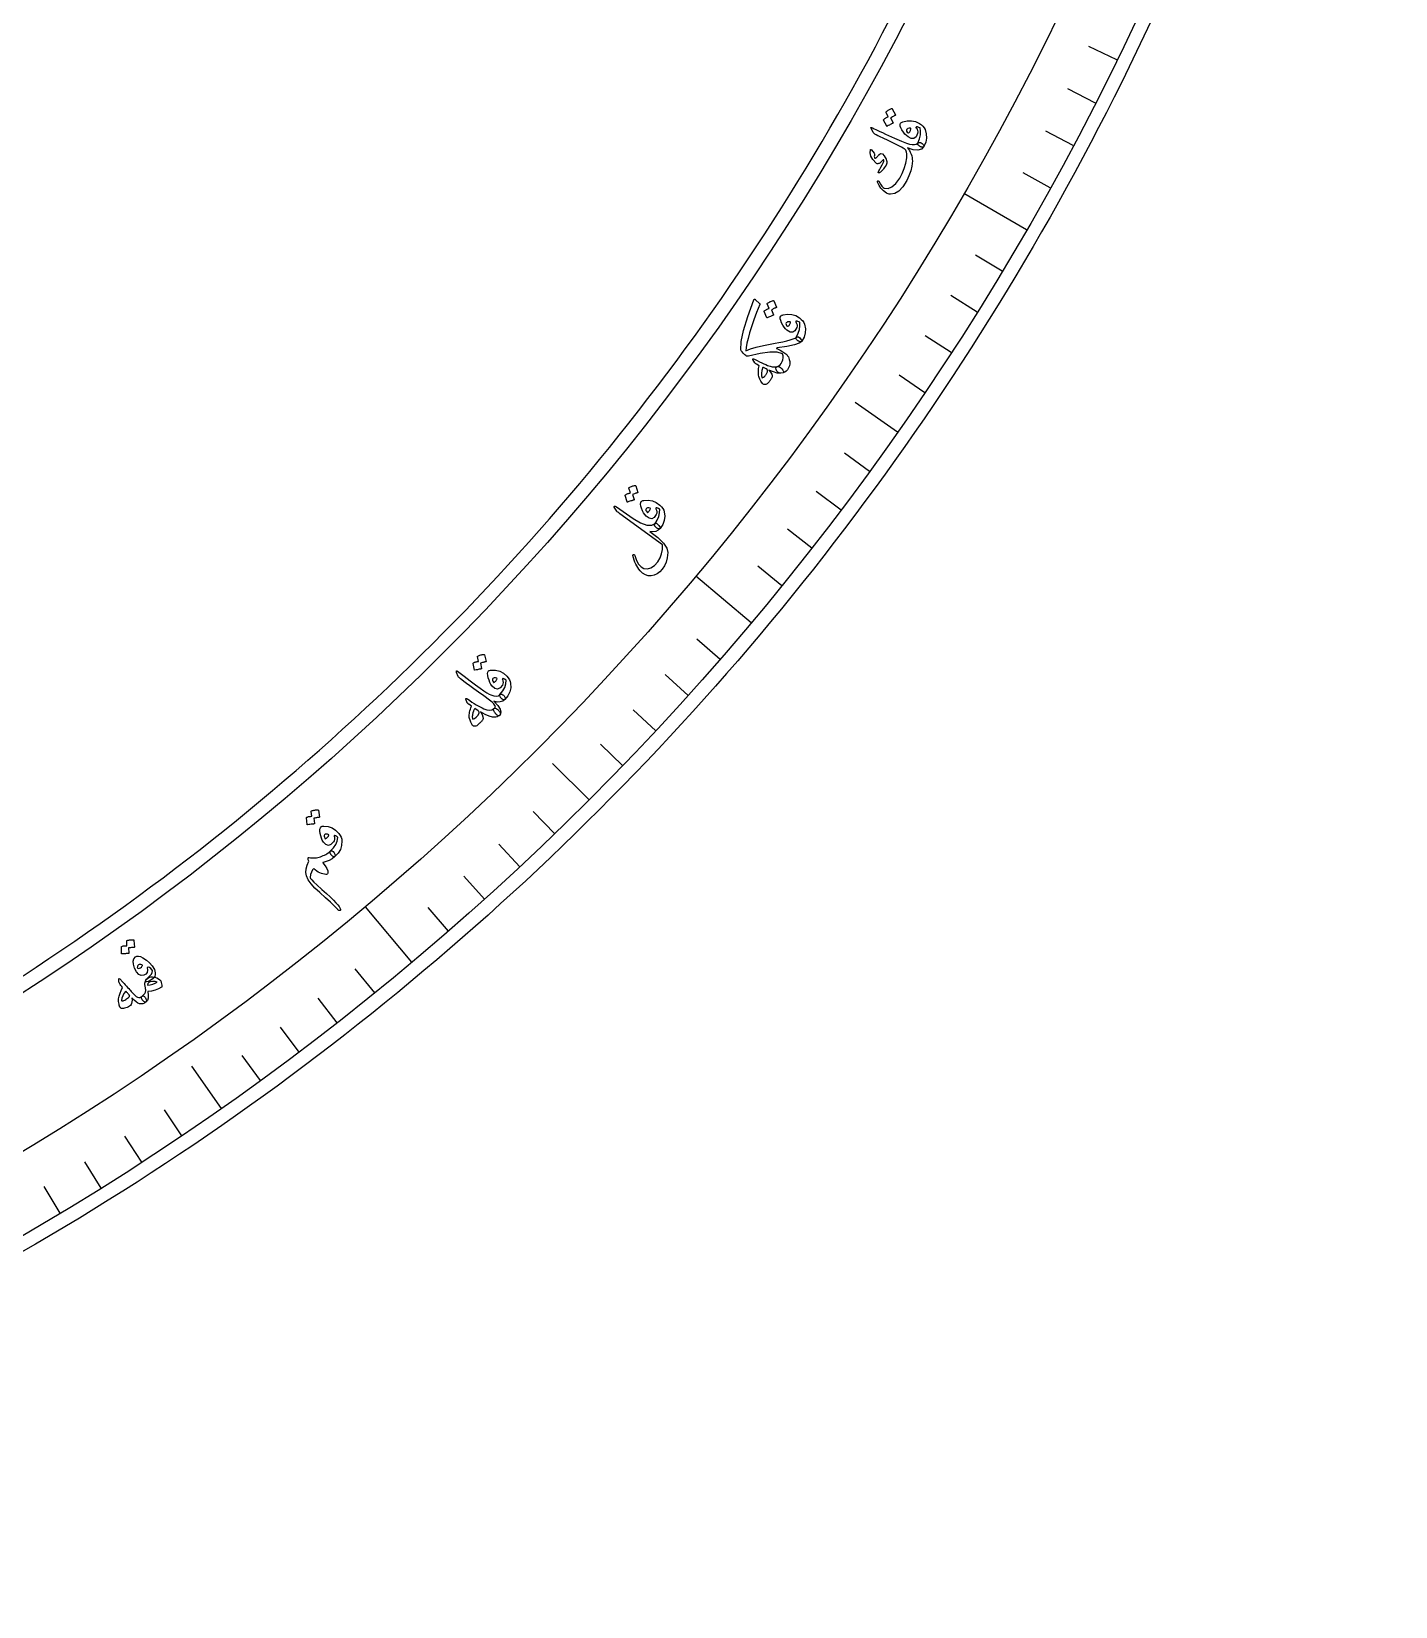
# Model space of a CAD drawing. Header units: millimetres. Extents: x -88 to 88, y -88 to 114.
# Drawn here: x 44.2 to 87.6, y -87.6 to -37.5 of the extents above; entities that cross this region are included whole.
import ezdxf

# ---------------------------------------------------------------- set-up
doc = ezdxf.new("R2010")
doc.units = ezdxf.units.MM
for name, color, linetype in [('CUT_INNER', 6, 'Continuous'), ('CUT_OUTER', 1, 'Continuous'), ('ENGRAVE', 7, 'Continuous'), ('ENGRAVE_FINE', 8, 'Continuous'), ('TEXT', 5, 'Continuous')]:
    doc.layers.add(name, color=color, linetype=linetype)

msp = doc.modelspace()

# ---------------------------------------------------------------- linework, layer by layer
at = {"layer": 'CUT_INNER'}
msp.add_lwpolyline([(43.9096, -67.4939), (44.3229, -67.2232), (44.7345, -66.9499), (45.1445, -66.6742), (45.5527, -66.3959), (45.9593, -66.1152), (46.3641, -65.8319), (46.7671, -65.5462), (47.1684, -65.258), (47.568, -64.9674), (47.9657, -64.6743), (48.3616, -64.3787), (48.7557, -64.0808), (49.148, -63.7804), (49.5384, -63.4777), (49.927, -63.1725), (50.3137, -62.865), (50.6985, -62.5551), (51.0813, -62.2428), (51.4623, -61.9282), (51.8413, -61.6113), (52.2184, -61.292), (52.5935, -60.9705), (52.9666, -60.6466), (53.3377, -60.3205), (53.7068, -59.9921), (54.0739, -59.6614), (54.439, -59.3285), (54.802, -58.9933), (55.1629, -58.656), (55.5218, -58.3164), (55.8786, -57.9746), (56.2333, -57.6306), (56.5858, -57.2845), (56.9362, -56.9362), (57.2845, -56.5858), (57.6306, -56.2333), (57.9746, -55.8786), (58.3164, -55.5218), (58.656, -55.1629), (58.9933, -54.802), (59.3285, -54.439), (59.6614, -54.0739), (59.9921, -53.7068), (60.3205, -53.3377), (60.6466, -52.9666), (60.9705, -52.5935), (61.292, -52.2184), (61.6113, -51.8413), (61.9282, -51.4623), (62.2428, -51.0813), (62.5551, -50.6985), (62.865, -50.3137), (63.1725, -49.927), (63.4777, -49.5384), (63.7804, -49.148), (64.0808, -48.7557), (64.3787, -48.3616), (64.6743, -47.9657), (64.9674, -47.568), (65.258, -47.1684), (65.5462, -46.7671), (65.8319, -46.3641), (66.1152, -45.9593), (66.3959, -45.5527), (66.6742, -45.1445), (66.9499, -44.7345), (67.2232, -44.3229), (67.4939, -43.9096), (67.762, -43.4946), (68.0276, -43.078), (68.2907, -42.6598), (68.5511, -42.24), (68.809, -41.8185), (69.0643, -41.3956), (69.317, -40.971), (69.5671, -40.5449), (69.8146, -40.1173), (70.0594, -39.6882), (70.3016, -39.2575), (70.5412, -38.8254), (70.7781, -38.3919), (71.0123, -37.9569), (71.2439, -37.5204), (71.4727, -37.0826)], dxfattribs=at)
at = {"layer": 'CUT_OUTER'}
msp.add_lwpolyline([(79.7804, -37.136), (79.5511, -37.6248), (79.3187, -38.1123), (79.0834, -38.5982), (78.845, -39.0827), (78.6037, -39.5658), (78.3595, -40.0474), (78.1123, -40.5274), (77.8621, -41.0059), (77.6091, -41.4829), (77.3531, -41.9583), (77.0942, -42.4322), (76.8324, -42.9044), (76.5677, -43.375), (76.3001, -43.844), (76.0296, -44.3114), (75.7563, -44.7771), (75.4801, -45.241), (75.2011, -45.7033), (74.9193, -46.1639), (74.6346, -46.6227), (74.3471, -47.0798), (74.0568, -47.5351), (73.7638, -47.9886), (73.4679, -48.4403), (73.1693, -48.8902), (72.868, -49.3382), (72.5639, -49.7844), (72.257, -50.2287), (71.9475, -50.6711), (71.6352, -51.1116), (71.3202, -51.5502), (71.0026, -51.9869), (70.6823, -52.4215), (70.3593, -52.8543), (70.0336, -53.285), (69.7054, -53.7137), (69.3745, -54.1404), (69.041, -54.565), (68.7049, -54.9876), (68.3662, -55.4082), (68.0249, -55.8266), (67.6811, -56.243), (67.3347, -56.6572), (66.9858, -57.0693), (66.6344, -57.4792), (66.2804, -57.887), (65.924, -58.2926), (65.5651, -58.696), (65.2037, -59.0972), (64.8399, -59.4962), (64.4736, -59.8929), (64.1049, -60.2874), (63.7337, -60.6796), (63.3602, -61.0695), (62.9843, -61.4571), (62.606, -61.8424), (62.2254, -62.2254), (61.8424, -62.606), (61.4571, -62.9843), (61.0695, -63.3602), (60.6796, -63.7337), (60.2874, -64.1049), (59.8929, -64.4736), (59.4962, -64.8399), (59.0972, -65.2037), (58.696, -65.5651), (58.2926, -65.924), (57.887, -66.2804), (57.4792, -66.6344), (57.0693, -66.9858), (56.6572, -67.3347), (56.243, -67.6811), (55.8266, -68.0249), (55.4082, -68.3662), (54.9876, -68.7049), (54.565, -69.041), (54.1404, -69.3745), (53.7137, -69.7054), (53.285, -70.0336), (52.8543, -70.3593), (52.4215, -70.6823), (51.9869, -71.0026), (51.5502, -71.3202), (51.1116, -71.6352), (50.6711, -71.9475), (50.2287, -72.257), (49.7844, -72.5639), (49.3382, -72.868), (48.8902, -73.1693), (48.4403, -73.4679), (47.9886, -73.7638), (47.5351, -74.0568), (47.0798, -74.3471), (46.6227, -74.6346), (46.1639, -74.9193), (45.7033, -75.2011), (45.241, -75.4801), (44.7771, -75.7563), (44.3114, -76.0296), (43.844, -76.3001)], dxfattribs=at)
at = {"layer": 'ENGRAVE'}
for points in [[(75.8216, -43.7756), (73.8264, -42.6237)], [(71.7177, -50.2173), (70.3697, -49.2734)], [(67.0681, -56.2768), (65.3033, -54.7959)], [(61.908, -61.908), (60.7444, -60.7444)], [(56.2768, -67.0681), (54.7959, -65.3033)], [(50.2173, -71.7177), (49.2734, -70.3697)]]:
    msp.add_lwpolyline(points, dxfattribs=at)
for radius in [87.5512, 85.2474, 80.9688]:
    msp.add_circle((0, 0), radius, dxfattribs=at)
at = {"layer": 'ENGRAVE_FINE'}
for points in [[(78.6905, -38.3799), (77.8031, -37.9471)], [(78.0087, -39.7474), (77.1289, -39.2992)], [(77.3031, -41.1028), (76.4313, -40.6393)], [(76.574, -42.4457), (75.7104, -41.967)], [(75.046, -45.0922), (74.1997, -44.5837)], [(74.2476, -46.3951), (73.4103, -45.8718)], [(73.4266, -47.6838), (72.5985, -47.146)], [(72.5832, -48.958), (71.7647, -48.4059)], [(70.8304, -51.4613), (70.0316, -50.8809)], [(69.9215, -52.6896), (69.133, -52.0954)], [(68.9913, -53.9019), (68.2132, -53.294)], [(68.0401, -55.0978), (67.2727, -54.4764)], [(66.0757, -57.4388), (65.3306, -56.791)], [(65.0632, -58.5832), (64.3295, -57.9225)], [(64.0309, -59.7098), (63.3088, -59.0364)], [(62.9791, -60.8182), (62.2688, -60.1323)], [(60.8182, -62.9791), (60.1323, -62.2688)], [(59.7098, -64.0309), (59.0364, -63.3088)], [(58.5832, -65.0632), (57.9225, -64.3295)], [(57.4388, -66.0757), (56.791, -65.3306)], [(55.0978, -68.0401), (54.4764, -67.2727)], [(53.9019, -68.9913), (53.294, -68.2132)], [(52.6896, -69.9215), (52.0954, -69.133)], [(51.4613, -70.8304), (50.8809, -70.0316)], [(48.958, -72.5832), (48.4059, -71.7647)], [(47.6838, -73.4266), (47.146, -72.5985)], [(46.3951, -74.2476), (45.8718, -73.4103)], [(45.0922, -75.046), (44.5837, -74.1997)]]:
    msp.add_lwpolyline(points, dxfattribs=at)
at = {"layer": 'TEXT'}
for points in [[(71.3523, -40.0445), (71.3511, -40.0403), (71.3516, -40.0357), (71.3537, -40.0307), (71.3575, -40.0251), (71.3771, -40.0087), (71.3972, -39.9934), (71.4176, -39.9792), (71.4385, -39.9661), (71.4601, -39.9541), (71.4825, -39.943), (71.5057, -39.933), (71.5298, -39.9239), (71.5361, -39.9231), (71.5416, -39.9242), (71.5463, -39.9274), (71.5503, -39.9326), (71.6566, -40.1258), (71.6572, -40.1298), (71.6549, -40.1339), (71.6497, -40.1382), (71.6416, -40.1426), (71.635, -40.145), (71.6253, -40.1495), (71.6125, -40.1561), (71.5966, -40.1648), (71.5774, -40.1757), (71.5546, -40.1888), (71.5283, -40.204), (71.4985, -40.2214), (71.5796, -40.3734), (71.5814, -40.3793), (71.5796, -40.3846), (71.5743, -40.3893), (71.5654, -40.3934), (71.5578, -40.3969), (71.546, -40.4027), (71.5302, -40.4108), (71.5103, -40.421), (71.4861, -40.4338), (71.4575, -40.4493), (71.4246, -40.4675), (71.3872, -40.4885), (71.3821, -40.49), (71.3781, -40.4897), (71.3751, -40.4874), (71.3732, -40.4834), (71.2755, -40.2911), (71.2743, -40.287), (71.2748, -40.2824), (71.277, -40.2773), (71.2808, -40.2718), (71.2966, -40.2574), (71.3131, -40.244), (71.3302, -40.2317), (71.348, -40.2204), (71.3662, -40.2101), (71.3848, -40.2007), (71.4038, -40.1922), (71.4232, -40.1846)], [(70.8752, -40.5519), (70.8672, -40.5335), (70.8681, -40.5234), (70.8782, -40.5217), (70.8973, -40.5282), (70.9139, -40.5359), (70.9412, -40.5488), (70.9791, -40.5669), (71.0277, -40.5902), (71.087, -40.6186), (71.1572, -40.652), (71.2381, -40.6902), (71.3299, -40.7335), (71.6181, -40.8669), (71.8415, -40.9655), (71.9999, -41.0295), (72.0935, -41.0589), (72.1814, -41.0696), (72.2551, -41.0672), (72.3146, -41.0518), (72.36, -41.0233), (72.3795, -41.0088), (72.4009, -41.001), (72.4241, -41), (72.4492, -41.0057), (72.4739, -41.0163), (72.4961, -41.0301), (72.5158, -41.0471), (72.533, -41.0673), (72.5462, -41.0878), (72.5539, -41.1054), (72.556, -41.1203), (72.5527, -41.1325), (72.4755, -41.2139), (72.3638, -41.247), (72.2175, -41.2318), (72.0367, -41.1683), (72.0677, -41.2118), (72.0966, -41.2607), (72.1236, -41.3148), (72.1485, -41.3743), (72.1675, -41.4314), (72.1805, -41.4866), (72.1875, -41.5398), (72.1886, -41.591), (72.1716, -41.7509), (72.1357, -41.9084), (72.0811, -42.0634), (72.0077, -42.2157), (71.8846, -42.4104), (71.7577, -42.5476), (71.6272, -42.6275), (71.4934, -42.6501), (71.4564, -42.6456), (71.422, -42.6377), (71.3905, -42.6264), (71.3616, -42.6117), (71.2679, -42.5412), (71.19, -42.4598), (71.1279, -42.3675), (71.0815, -42.2644), (71.0793, -42.2555), (71.0789, -42.2471), (71.0804, -42.2391), (71.0839, -42.2315), (71.0882, -42.2263), (71.0938, -42.2232), (71.1007, -42.2222), (71.1087, -42.2234), (71.1155, -42.2273), (71.1221, -42.2335), (71.1283, -42.242), (71.1342, -42.2528), (71.1772, -42.3311), (71.2183, -42.3907), (71.2575, -42.4318), (71.295, -42.4543), (71.4175, -42.4663), (71.5406, -42.4168), (71.6643, -42.3056), (71.7881, -42.1328), (71.8644, -41.9882), (71.9273, -41.8323), (71.9768, -41.6652), (72.0128, -41.4869), (72.0174, -41.4238), (72.0135, -41.3636), (72.0011, -41.3064), (71.9802, -41.2522), (71.97, -41.2363), (71.9531, -41.219), (71.9296, -41.2004), (71.8994, -41.1804), (71.8465, -41.1501), (71.756, -41.1039), (71.6278, -41.0418), (71.4619, -40.9636), (71.375, -40.923), (71.3, -40.888), (71.2368, -40.8586), (71.1855, -40.8347), (71.1458, -40.8162), (71.1175, -40.803), (71.1005, -40.7951), (71.0948, -40.7924), (71.0369, -40.7643), (70.9919, -40.7369), (70.96, -40.7104), (70.941, -40.6846)], [(71.8141, -40.3934), (71.8245, -40.3799), (71.84, -40.3673), (71.8608, -40.3554), (71.8867, -40.3444), (72.0228, -40.3111), (72.1561, -40.3092), (72.2864, -40.339), (72.4138, -40.4004), (72.4744, -40.4428), (72.5241, -40.4881), (72.5632, -40.5362), (72.5914, -40.5871), (72.6321, -40.7239), (72.639, -40.8609), (72.6121, -40.9978), (72.5515, -41.1346), (72.541, -41.146), (72.5254, -41.1519), (72.5048, -41.1524), (72.479, -41.1476), (72.4656, -41.1436), (72.4524, -41.1385), (72.4394, -41.1323), (72.4268, -41.125), (72.4146, -41.1171), (72.4032, -41.1092), (72.3926, -41.1011), (72.3827, -41.0929), (72.367, -41.0764), (72.3578, -41.0596), (72.355, -41.0426), (72.3588, -41.0254), (72.4132, -40.8899), (72.4434, -40.7629), (72.4497, -40.6444), (72.4319, -40.5346), (72.3997, -40.5213), (72.3731, -40.5123), (72.3524, -40.5075), (72.3373, -40.507), (72.3232, -40.5086), (72.3129, -40.5116), (72.3063, -40.5161), (72.3036, -40.5219), (72.3027, -40.5266), (72.3029, -40.5307), (72.304, -40.5344), (72.3061, -40.5375), (72.3369, -40.5819), (72.3554, -40.6258), (72.3614, -40.6691), (72.355, -40.7118), (72.3054, -40.8183), (72.2381, -40.8727), (72.1532, -40.875), (72.0507, -40.8253), (71.9988, -40.7846), (71.9496, -40.7342), (71.903, -40.674), (71.8591, -40.6041), (71.825, -40.5375), (71.8062, -40.4801), (71.8025, -40.4321), (71.8141, -40.3934)], [(72.006, -40.5942), (72.0001, -40.6188), (72.0066, -40.6445), (72.0256, -40.6713), (72.0571, -40.6991), (72.0628, -40.7021), (72.067, -40.704), (72.0698, -40.7047), (72.0711, -40.7042), (72.0885, -40.6856), (72.1036, -40.6654), (72.1164, -40.6436), (72.127, -40.6201), (72.1339, -40.5981), (72.137, -40.5785), (72.1363, -40.5614), (72.1317, -40.5466), (72.0837, -40.5513), (72.0467, -40.5608), (72.0209, -40.5751), (72.006, -40.5942)], [(70.8557, -41.2358), (70.8585, -41.2322), (70.8621, -41.2297), (70.8664, -41.2283), (70.8715, -41.2281), (70.8753, -41.2293), (70.8791, -41.2311), (70.8828, -41.2336), (70.8864, -41.2368), (70.9734, -41.3466), (70.9817, -41.3587), (70.9872, -41.3694), (70.9898, -41.3789), (70.9897, -41.3871), (70.9818, -41.418), (70.9787, -41.4463), (70.9802, -41.4721), (70.9864, -41.4953), (70.9924, -41.5027), (71.0029, -41.5036), (71.018, -41.4979), (71.0376, -41.4857), (71.0486, -41.4763), (71.0596, -41.4664), (71.0705, -41.4559), (71.0814, -41.4448), (71.0923, -41.4331), (71.1034, -41.4206), (71.1146, -41.4072), (71.1258, -41.393), (71.1795, -41.3525), (71.2356, -41.3621), (71.2942, -41.422), (71.3552, -41.5322), (71.3696, -41.5714), (71.3782, -41.6065), (71.3809, -41.6375), (71.3778, -41.6645), (71.369, -41.6909), (71.3519, -41.7246), (71.3267, -41.7656), (71.2932, -41.8139), (71.2756, -41.8382), (71.2579, -41.8607), (71.2402, -41.8814), (71.2225, -41.9003), (71.2051, -41.9177), (71.1886, -41.9337), (71.1728, -41.9484), (71.1577, -41.9618), (71.146, -41.9686), (71.1353, -41.972), (71.1254, -41.9721), (71.1165, -41.9687), (71.1089, -41.9625), (71.1053, -41.955), (71.1056, -41.9463), (71.1099, -41.9364), (71.1252, -41.9058), (71.1431, -41.8714), (71.1636, -41.8332), (71.1867, -41.7912), (71.2297, -41.7127), (71.2603, -41.6498), (71.2786, -41.6023), (71.2846, -41.5704), (71.284, -41.5655), (71.2818, -41.5617), (71.2778, -41.559), (71.2721, -41.5575), (71.268, -41.5575), (71.2632, -41.5593), (71.2578, -41.5629), (71.2516, -41.5682), (71.201, -41.6208), (71.1786, -41.642), (71.1562, -41.6584), (71.1338, -41.6697), (71.1115, -41.6761), (71.0882, -41.6789), (71.0672, -41.6764), (71.0486, -41.6685), (71.0325, -41.6553), (70.935, -41.5465), (70.8731, -41.4404), (70.8467, -41.3368), (70.8557, -41.2358)], [(67.151, -45.9995), (67.1553, -45.9942), (67.1597, -45.9901), (67.1645, -45.9873), (67.1694, -45.9858), (67.1772, -45.985), (67.1855, -45.9873), (67.1945, -45.9925), (67.204, -46.0006), (67.3291, -46.1185), (67.3343, -46.1248), (67.337, -46.132), (67.3372, -46.1401), (67.335, -46.149), (67.2374, -46.4069), (67.1512, -46.644), (67.0768, -46.8603), (67.0144, -47.056), (66.9641, -47.2308), (66.9263, -47.3848), (66.9012, -47.5179), (66.8887, -47.6301), (67.0375, -47.5677), (67.2252, -47.5099), (67.4519, -47.4566), (67.7177, -47.4075), (67.8283, -47.3871), (67.9443, -47.3636), (68.0658, -47.3369), (68.1927, -47.3071), (68.3085, -47.2768), (68.3968, -47.249), (68.4574, -47.2238), (68.4903, -47.2012), (68.5257, -47.1791), (68.5651, -47.1837), (68.6085, -47.2151), (68.6559, -47.2732), (68.6669, -47.2913), (68.6734, -47.3063), (68.6754, -47.3182), (68.6727, -47.3269), (68.5937, -47.3834), (68.4368, -47.4366), (68.2021, -47.486), (67.8897, -47.5309), (67.8765, -47.5372), (67.8698, -47.5432), (67.8697, -47.549), (67.8762, -47.5545), (67.9801, -47.6073), (68.0674, -47.6568), (68.1383, -47.7031), (68.1927, -47.7461), (68.2219, -47.7825), (68.2454, -47.8199), (68.2634, -47.8584), (68.2757, -47.8978), (68.2878, -47.9692), (68.2882, -48.0374), (68.2769, -48.1024), (68.2539, -48.1641), (68.2185, -48.2265), (68.1773, -48.2746), (68.1304, -48.3084), (68.0777, -48.3278), (68.0083, -48.3376), (67.9519, -48.3318), (67.9083, -48.3105), (67.8777, -48.2737), (67.8546, -48.2217), (67.8488, -48.1804), (67.8603, -48.15), (67.889, -48.1302), (67.9381, -48.1048), (67.9808, -48.0697), (68.0173, -48.0247), (68.0474, -47.97), (68.0686, -47.91), (68.0784, -47.8491), (68.0766, -47.7873), (68.0634, -47.7248), (67.8933, -47.6713), (67.656, -47.6656), (67.3517, -47.7069), (66.9803, -47.7943), (66.9488, -47.7983), (66.9185, -47.7929), (66.8891, -47.7781), (66.8608, -47.754), (66.8095, -47.7009), (66.7723, -47.6578), (66.749, -47.6247), (66.7397, -47.6017), (66.7502, -47.3351), (66.8228, -46.9807), (66.9564, -46.5381), (67.149, -46.0069), (67.1496, -46.0059), (67.1499, -46.005), (67.1501, -46.0041), (67.15, -46.0032), (67.15, -46.0023), (67.1501, -46.0014), (67.1505, -46.0005), (67.151, -45.9995)], [(67.575, -46.1339), (67.5741, -46.1297), (67.575, -46.1251), (67.5776, -46.1203), (67.5818, -46.1151), (67.6028, -46.1005), (67.6241, -46.087), (67.6457, -46.0746), (67.6677, -46.0634), (67.6902, -46.0533), (67.7135, -46.0443), (67.7375, -46.0363), (67.7623, -46.0293), (67.7686, -46.029), (67.774, -46.0307), (67.7785, -46.0343), (67.782, -46.0398), (67.8709, -46.2416), (67.8712, -46.2456), (67.8685, -46.2495), (67.863, -46.2533), (67.8545, -46.2569), (67.8478, -46.2588), (67.8377, -46.2624), (67.8244, -46.2679), (67.8078, -46.2752), (67.7877, -46.2843), (67.7639, -46.2953), (67.7363, -46.3082), (67.7051, -46.323), (67.7726, -46.4814), (67.7738, -46.4875), (67.7716, -46.4926), (67.7659, -46.4968), (67.7567, -46.5002), (67.7488, -46.503), (67.7366, -46.5078), (67.7201, -46.5144), (67.6994, -46.5228), (67.6742, -46.5334), (67.6443, -46.5464), (67.6099, -46.5617), (67.5709, -46.5793), (67.5657, -46.5804), (67.5617, -46.5796), (67.5589, -46.5772), (67.5573, -46.5729), (67.4769, -46.3729), (67.4761, -46.3687), (67.477, -46.3641), (67.4795, -46.3593), (67.4838, -46.3541), (67.5009, -46.3411), (67.5184, -46.3292), (67.5366, -46.3185), (67.5552, -46.3088), (67.5743, -46.3001), (67.5937, -46.2924), (67.6133, -46.2856), (67.6333, -46.2798)], [(68.0044, -46.5219), (68.0159, -46.5094), (68.0325, -46.4982), (68.0543, -46.4882), (68.0811, -46.4795), (68.2196, -46.4582), (68.3524, -46.468), (68.4797, -46.509), (68.6012, -46.5814), (68.6578, -46.6289), (68.7035, -46.6783), (68.7382, -46.7297), (68.7619, -46.7829), (68.7903, -46.9227), (68.7852, -47.0598), (68.7465, -47.1938), (68.6741, -47.3248), (68.6627, -47.3352), (68.6467, -47.3397), (68.6261, -47.3385), (68.6008, -47.3314), (68.5878, -47.3262), (68.5751, -47.32), (68.5627, -47.3127), (68.5507, -47.3043), (68.5393, -47.2954), (68.5287, -47.2865), (68.5188, -47.2775), (68.5097, -47.2685), (68.4955, -47.2506), (68.4877, -47.2331), (68.4865, -47.216), (68.4917, -47.1991), (68.5578, -47.069), (68.599, -46.9451), (68.6156, -46.8276), (68.6075, -46.7166), (68.5766, -46.7005), (68.5509, -46.6892), (68.5307, -46.6827), (68.5157, -46.6809), (68.5015, -46.6812), (68.4909, -46.6833), (68.484, -46.6872), (68.4808, -46.6928), (68.4795, -46.6973), (68.4793, -46.7015), (68.4801, -46.7052), (68.482, -46.7085), (68.5088, -46.7555), (68.5233, -46.8008), (68.5255, -46.8444), (68.5154, -46.8864), (68.4567, -46.9882), (68.3848, -47.0365), (68.3, -47.0314), (68.2023, -46.9728), (68.1542, -46.9278), (68.1096, -46.8732), (68.0685, -46.8092), (68.0308, -46.7358), (68.0027, -46.6664), (67.989, -46.6076), (67.9895, -46.5594), (68.0044, -46.5219)], [(68.1781, -46.7387), (68.17, -46.7627), (68.1742, -46.7889), (68.1908, -46.8172), (68.2197, -46.8477), (68.2251, -46.8512), (68.2292, -46.8534), (68.2319, -46.8544), (68.2333, -46.854), (68.2522, -46.837), (68.269, -46.8182), (68.2837, -46.7976), (68.2963, -46.7751), (68.3051, -46.7538), (68.3099, -46.7346), (68.3107, -46.7174), (68.3074, -46.7023), (68.2591, -46.7028), (68.2215, -46.709), (68.1945, -46.721), (68.1781, -46.7387)], [(67.8924, -48.1296), (67.9251, -48.1258), (67.9597, -48.1357), (67.9962, -48.1595), (68.0346, -48.1971), (68.0728, -48.2462), (68.093, -48.284), (68.0951, -48.3105), (68.0791, -48.3258), (67.996, -48.3417), (67.8927, -48.3322), (67.7693, -48.2972), (67.6259, -48.2368), (67.6829, -48.3106), (67.7195, -48.3726), (67.7358, -48.4228), (67.7319, -48.4611), (67.724, -48.4776), (67.7146, -48.4947), (67.7036, -48.5124), (67.6911, -48.5307), (67.6773, -48.5496), (67.6627, -48.5693), (67.6472, -48.5896), (67.6307, -48.6106), (67.5997, -48.6461), (67.5732, -48.6727), (67.5512, -48.6903), (67.5337, -48.699), (67.4979, -48.7026), (67.4679, -48.6988), (67.4435, -48.6876), (67.4247, -48.6692), (67.375, -48.5903), (67.3382, -48.5262), (67.3143, -48.4767), (67.3033, -48.4419), (67.2979, -48.4021), (67.2944, -48.3617), (67.2929, -48.3205), (67.2933, -48.2788), (67.2958, -48.236), (67.3003, -48.192), (67.3069, -48.1466), (67.3155, -48.0998), (67.2303, -48.054), (67.2127, -48.0444), (67.1983, -48.0342), (67.1871, -48.0231), (67.1791, -48.0114), (67.1188, -47.9051), (67.1139, -47.8885), (67.1204, -47.8807), (67.1383, -47.8818), (67.1676, -47.8919), (67.2529, -47.935), (67.3315, -47.9741), (67.4034, -48.0091), (67.4685, -48.04), (67.5269, -48.0665), (67.5788, -48.0883), (67.6239, -48.1053), (67.6625, -48.1176), (67.7297, -48.1333), (67.7904, -48.1405), (67.8446, -48.1393), (67.8924, -48.1296)], [(67.4333, -48.1508), (67.4041, -48.2525), (67.3915, -48.3424), (67.3956, -48.4206), (67.4165, -48.487), (67.4374, -48.479), (67.4593, -48.4654), (67.4823, -48.446), (67.5063, -48.421), (67.5185, -48.4054), (67.5302, -48.3892), (67.5414, -48.3725), (67.552, -48.3551), (67.5618, -48.3371), (67.5706, -48.318), (67.5783, -48.2981), (67.585, -48.2772), (67.5862, -48.2486), (67.5714, -48.2221), (67.5407, -48.1979), (67.494, -48.176), (67.4712, -48.1676), (67.4535, -48.1607), (67.4409, -48.155), (67.4333, -48.1508)], [(63.1776, -51.9933), (63.1771, -51.989), (63.1784, -51.9846), (63.1814, -51.98), (63.1861, -51.9752), (63.2083, -51.9625), (63.2307, -51.951), (63.2534, -51.9406), (63.2762, -51.9314), (63.2996, -51.9234), (63.3236, -51.9164), (63.3482, -51.9106), (63.3735, -51.9059), (63.3799, -51.9062), (63.3851, -51.9083), (63.3892, -51.9123), (63.3922, -51.9181), (63.4627, -52.127), (63.4626, -52.1311), (63.4596, -52.1347), (63.4538, -52.138), (63.445, -52.1409), (63.4381, -52.1421), (63.4278, -52.1448), (63.414, -52.1491), (63.3968, -52.1549), (63.376, -52.1622), (63.3513, -52.171), (63.3227, -52.1814), (63.2903, -52.1933), (63.3433, -52.3571), (63.344, -52.3633), (63.3414, -52.3682), (63.3353, -52.3719), (63.3259, -52.3744), (63.3177, -52.3765), (63.3051, -52.3801), (63.2881, -52.3852), (63.2667, -52.3918), (63.2406, -52.4001), (63.2098, -52.4104), (63.1741, -52.4225), (63.1336, -52.4366), (63.1284, -52.4372), (63.1245, -52.4361), (63.1219, -52.4334), (63.1207, -52.429), (63.0585, -52.2226), (63.0581, -52.2183), (63.0594, -52.2138), (63.0624, -52.2092), (63.0671, -52.2045), (63.0853, -52.1931), (63.1038, -52.1828), (63.1228, -52.1737), (63.1423, -52.1657), (63.1621, -52.1588), (63.182, -52.1529), (63.2022, -52.1479), (63.2226, -52.1438)], [(63.3156, -52.9602), (63.5466, -53.0964), (63.7432, -53.1662), (63.9054, -53.1695), (64.0329, -53.1065), (64.0477, -53.1079), (64.0684, -53.1215), (64.0951, -53.1472), (64.1277, -53.185), (64.1522, -53.2162), (64.167, -53.2417), (64.172, -53.2616), (64.1674, -53.2759), (64.104, -53.333), (64.0275, -53.3671), (63.9381, -53.3782), (63.8358, -53.3664), (64.0944, -53.5654), (64.277, -53.7441), (64.3834, -53.9027), (64.4135, -54.0412), (64.3925, -54.2037), (64.3561, -54.3454), (64.3044, -54.4662), (64.2376, -54.5661), (64.1555, -54.6529), (64.0692, -54.7174), (63.9785, -54.7598), (63.8837, -54.7799), (63.7889, -54.7765), (63.6984, -54.7482), (63.6121, -54.6952), (63.5301, -54.6175), (63.4915, -54.5699), (63.4558, -54.5189), (63.4231, -54.4645), (63.3932, -54.4067), (63.3664, -54.3454), (63.3426, -54.2804), (63.3219, -54.2119), (63.3043, -54.1398), (63.3036, -54.1306), (63.3047, -54.1222), (63.3076, -54.1146), (63.3123, -54.1076), (63.3175, -54.1029), (63.3235, -54.1002), (63.3304, -54.0993), (63.338, -54.1003), (63.3455, -54.1036), (63.3518, -54.1097), (63.3571, -54.1185), (63.3612, -54.1299), (63.417, -54.2893), (63.4838, -54.4116), (63.5618, -54.4967), (63.6512, -54.5444), (63.7655, -54.5578), (63.8772, -54.5273), (63.9861, -54.4528), (64.092, -54.3345), (64.1659, -54.2129), (64.2155, -54.0816), (64.2408, -53.9406), (64.2418, -53.7901), (62.8835, -52.8053), (62.8512, -52.7815), (62.825, -52.7601), (62.8048, -52.741), (62.7908, -52.7243), (62.7074, -52.594), (62.709, -52.5724), (62.7211, -52.5642), (62.7435, -52.5696), (62.7763, -52.5883)], [(63.5706, -52.4181), (63.5832, -52.4067), (63.6008, -52.397), (63.6233, -52.3891), (63.6508, -52.3828), (63.7906, -52.374), (63.9221, -52.3956), (64.0451, -52.4479), (64.1597, -52.5308), (64.2118, -52.5832), (64.2529, -52.6365), (64.2828, -52.6907), (64.3017, -52.7459), (64.3175, -52.8877), (64.3002, -53.0237), (64.2496, -53.1538), (64.1658, -53.2778), (64.1535, -53.2871), (64.1372, -53.2902), (64.1167, -53.2871), (64.0922, -53.2778), (64.0797, -53.2715), (64.0676, -53.2641), (64.056, -53.2557), (64.0448, -53.2463), (64.0342, -53.2364), (64.0244, -53.2266), (64.0153, -53.2168), (64.0071, -53.207), (63.9945, -53.1879), (63.9884, -53.1698), (63.9887, -53.1526), (63.9954, -53.1363), (64.0728, -53.0125), (64.125, -52.8928), (64.152, -52.7773), (64.1539, -52.666), (64.1245, -52.6473), (64.1, -52.6337), (64.0804, -52.6254), (64.0656, -52.6222), (64.0514, -52.6213), (64.0407, -52.6225), (64.0335, -52.6257), (64.0298, -52.631), (64.0281, -52.6354), (64.0276, -52.6395), (64.028, -52.6433), (64.0296, -52.6467), (64.0521, -52.6959), (64.0625, -52.7423), (64.0608, -52.786), (64.047, -52.8269), (63.9794, -52.923), (63.9035, -52.9647), (63.8195, -52.952), (63.7274, -52.885), (63.6835, -52.8358), (63.6439, -52.7775), (63.6087, -52.7101), (63.5778, -52.6336), (63.556, -52.5619), (63.5475, -52.5021), (63.5524, -52.4542), (63.5706, -52.4181)], [(63.7242, -52.6497), (63.714, -52.6729), (63.7159, -52.6993), (63.7298, -52.729), (63.7559, -52.7619), (63.761, -52.7659), (63.7648, -52.7685), (63.7675, -52.7697), (63.7689, -52.7694), (63.7892, -52.7542), (63.8077, -52.737), (63.8242, -52.7177), (63.8387, -52.6965), (63.8494, -52.6761), (63.8559, -52.6573), (63.8581, -52.6403), (63.8562, -52.625), (63.8081, -52.6211), (63.7701, -52.624), (63.7421, -52.6335), (63.7242, -52.6497)], [(58.3606, -57.3477), (58.3605, -57.3434), (58.3622, -57.339), (58.3655, -57.3347), (58.3707, -57.3304), (58.3939, -57.3197), (58.4172, -57.3102), (58.4407, -57.3018), (58.4643, -57.2947), (58.4883, -57.2887), (58.5128, -57.2839), (58.5378, -57.2803), (58.5635, -57.2778), (58.5697, -57.2787), (58.5748, -57.2812), (58.5785, -57.2856), (58.581, -57.2916), (58.6329, -57.5059), (58.6324, -57.51), (58.6291, -57.5133), (58.623, -57.5161), (58.614, -57.5182), (58.607, -57.5188), (58.5965, -57.5206), (58.5824, -57.5236), (58.5648, -57.5279), (58.5434, -57.5333), (58.518, -57.5399), (58.4886, -57.5478), (58.4553, -57.5568), (58.4937, -57.7246), (58.4939, -57.7308), (58.4908, -57.7355), (58.4844, -57.7386), (58.4748, -57.7403), (58.4665, -57.7417), (58.4536, -57.7442), (58.4362, -57.7478), (58.4143, -57.7525), (58.3876, -57.7584), (58.356, -57.7659), (58.3194, -57.7749), (58.2778, -57.7854), (58.2725, -57.7855), (58.2687, -57.784), (58.2664, -57.7811), (58.2656, -57.7767), (58.2218, -57.5656), (58.2218, -57.5613), (58.2234, -57.5569), (58.2268, -57.5526), (58.232, -57.5483), (58.251, -57.5385), (58.2704, -57.5299), (58.2902, -57.5225), (58.3103, -57.5163), (58.3306, -57.5112), (58.351, -57.507), (58.3715, -57.5038), (58.3922, -57.5015)], [(58.905, -59.1151), (58.8836, -59.0761), (58.873, -59.0445), (58.8734, -59.0203), (58.8845, -59.0035), (58.9051, -58.9858), (58.9195, -58.9694), (58.9279, -58.9543), (58.9301, -58.9406), (58.9168, -58.8997), (58.8819, -58.8522), (58.8254, -58.7979), (58.7474, -58.7369), (58.5594, -58.5999), (58.3923, -58.4777), (58.246, -58.3703), (58.1206, -58.2777), (58.0158, -58.2002), (57.9315, -58.1377), (57.8678, -58.0905), (57.8246, -58.0584), (57.7972, -58.036), (57.7756, -58.0161), (57.7598, -57.9985), (57.7499, -57.9834), (57.6974, -57.8551), (57.6912, -57.8197), (57.694, -57.8002), (57.7057, -57.7966), (57.7264, -57.8087), (57.9413, -57.9755), (58.1328, -58.1216), (58.3008, -58.2469), (58.4452, -58.3516), (58.566, -58.4361), (58.663, -58.5005), (58.7362, -58.5451), (58.7856, -58.5697), (58.8789, -58.5981), (58.9585, -58.6053), (59.0244, -58.5914), (59.0765, -58.5564), (59.0931, -58.5455), (59.1135, -58.5426), (59.1375, -58.5478), (59.1654, -58.561), (59.1881, -58.5764), (59.2073, -58.5947), (59.2231, -58.6162), (59.2354, -58.6408), (59.2425, -58.6641), (59.2446, -58.6839), (59.2417, -58.6999), (59.2338, -58.7123), (59.1632, -58.7647), (59.0803, -58.7918), (58.9852, -58.7935), (58.878, -58.7698), (59.0046, -58.9047), (59.0813, -59.0208), (59.1079, -59.1182), (59.0845, -59.1968), (59.0729, -59.2115), (59.0608, -59.2222), (59.0483, -59.229), (59.0354, -59.2319), (59.0194, -59.2311), (59.0031, -59.225), (58.9864, -59.2137), (58.9692, -59.1971), (58.9606, -59.1867), (58.9521, -59.1764), (58.9437, -59.1662), (58.9354, -59.1561), (58.9273, -59.146), (58.9195, -59.1358), (58.9121, -59.1255), (58.905, -59.1151)], [(58.7147, -57.8054), (58.7283, -57.7951), (58.7466, -57.787), (58.7697, -57.7811), (58.7977, -57.7772), (58.9378, -57.7807), (59.0668, -57.8139), (59.1848, -57.8767), (59.2917, -57.9694), (59.339, -58.0262), (59.3751, -58.0829), (59.4002, -58.1396), (59.4141, -58.1961), (59.4175, -58.3388), (59.3882, -58.4728), (59.3264, -58.5979), (59.232, -58.7141), (59.219, -58.7222), (59.2024, -58.7239), (59.1823, -58.719), (59.1587, -58.7076), (59.1468, -58.7002), (59.1354, -58.6918), (59.1245, -58.6824), (59.1142, -58.6721), (59.1046, -58.6613), (59.0956, -58.6506), (59.0875, -58.64), (59.0801, -58.6296), (59.0693, -58.6095), (59.0648, -58.5909), (59.0666, -58.5738), (59.0747, -58.5581), (59.1627, -58.4417), (59.2252, -58.327), (59.2623, -58.2143), (59.2739, -58.1036), (59.2463, -58.0824), (59.2231, -58.0667), (59.2043, -58.0567), (59.1899, -58.0522), (59.1758, -58.0501), (59.1651, -58.0503), (59.1576, -58.0529), (59.1534, -58.0578), (59.1514, -58.0621), (59.1504, -58.0661), (59.1506, -58.0699), (59.1518, -58.0735), (59.1699, -58.1244), (59.1762, -58.1716), (59.1706, -58.2149), (59.1533, -58.2545), (59.0775, -58.3443), (58.9982, -58.3792), (58.9157, -58.3591), (58.8299, -58.2843), (58.7904, -58.2314), (58.7562, -58.1698), (58.727, -58.0995), (58.7029, -58.0206), (58.6875, -57.9473), (58.6844, -57.8871), (58.6934, -57.8397), (58.7147, -57.8054)], [(58.8473, -58.0495), (58.8351, -58.0717), (58.8347, -58.0982), (58.846, -58.129), (58.8691, -58.1641), (58.8738, -58.1685), (58.8774, -58.1715), (58.8799, -58.1729), (58.8813, -58.1727), (58.9029, -58.1594), (58.9228, -58.1438), (58.9409, -58.1261), (58.9573, -58.1063), (58.9697, -58.0868), (58.9778, -58.0687), (58.9816, -58.052), (58.981, -58.0366), (58.9335, -58.0285), (58.8954, -58.028), (58.8666, -58.035), (58.8473, -58.0495)], [(58.5654, -59.012), (58.6584, -59.0456), (58.7426, -59.0554), (58.818, -59.0414), (58.8845, -59.0035), (58.9034, -58.9937), (58.9251, -58.9925), (58.9497, -58.9998), (58.977, -59.0155), (58.9899, -59.0254), (59.0027, -59.0359), (59.0152, -59.0471), (59.0275, -59.059), (59.0392, -59.0716), (59.0501, -59.0851), (59.0601, -59.0995), (59.0692, -59.1148), (59.0826, -59.1413), (59.0899, -59.1636), (59.0911, -59.1815), (59.0863, -59.1951), (59.0569, -59.2243), (59.0235, -59.2472), (58.9859, -59.2638), (58.9443, -59.274), (58.8431, -59.2729), (58.7284, -59.2447), (58.6002, -59.1896), (58.4586, -59.1075), (58.5072, -59.1909), (58.5359, -59.2594), (58.5446, -59.3131), (58.5333, -59.3519), (58.5221, -59.3677), (58.5097, -59.3838), (58.4961, -59.4003), (58.4812, -59.4171), (58.4651, -59.4343), (58.4475, -59.452), (58.4285, -59.4702), (58.408, -59.489), (58.3692, -59.5223), (58.3375, -59.5461), (58.3129, -59.5603), (58.2954, -59.5649), (58.2587, -59.5643), (58.2288, -59.5561), (58.2058, -59.5403), (58.1896, -59.5169), (58.1509, -59.4326), (58.1231, -59.3651), (58.1061, -59.3145), (58.1001, -59.2809), (58.0992, -59.2425), (58.1009, -59.2025), (58.1051, -59.1608), (58.112, -59.1174), (58.1215, -59.0722), (58.1336, -59.0253), (58.1483, -58.9768), (58.1656, -58.9265), (58.0859, -58.8667), (58.0768, -58.8591), (58.0684, -58.8521), (58.0608, -58.8455), (58.0539, -58.8395), (58.048, -58.8339), (58.0433, -58.8284), (58.0398, -58.823), (58.0375, -58.8177), (57.9911, -58.701), (57.9874, -58.683), (57.9951, -58.6763), (58.0143, -58.6806), (58.0449, -58.6962), (58.1145, -58.7464), (58.1829, -58.7934), (58.2502, -58.8372), (58.3162, -58.8779), (58.3809, -58.9155), (58.444, -58.9504), (58.5055, -58.9826), (58.5654, -59.012)], [(58.273, -59.0003), (58.2642, -59.0163), (58.2554, -59.0332), (58.2465, -59.051), (58.2377, -59.0696), (58.2293, -59.0894), (58.2217, -59.1104), (58.215, -59.1328), (58.2092, -59.1565), (58.2037, -59.1798), (58.1996, -59.203), (58.1971, -59.2259), (58.1962, -59.2486), (58.1968, -59.2711), (58.1992, -59.2931), (58.2033, -59.3147), (58.2092, -59.3358), (58.2672, -59.3145), (58.3205, -59.2757), (58.3691, -59.2194), (58.413, -59.1456), (58.4159, -59.13), (58.412, -59.1129), (58.4013, -59.0942), (58.3839, -59.074)], [(53.0766, -62.2703), (53.0769, -62.266), (53.0789, -62.2618), (53.0827, -62.2578), (53.0882, -62.2539), (53.1122, -62.2453), (53.1363, -62.2379), (53.1605, -62.2317), (53.1846, -62.2266), (53.209, -62.2228), (53.2338, -62.2202), (53.2591, -62.2188), (53.2848, -62.2186), (53.291, -62.22), (53.2958, -62.223), (53.2992, -62.2276), (53.3011, -62.2339), (53.3339, -62.4519), (53.333, -62.4559), (53.3295, -62.459), (53.3231, -62.4611), (53.314, -62.4624), (53.307, -62.4624), (53.2964, -62.4633), (53.2821, -62.4651), (53.2641, -62.4678), (53.2423, -62.4713), (53.2165, -62.4757), (53.1865, -62.4809), (53.1525, -62.4869), (53.1759, -62.6575), (53.1756, -62.6637), (53.1721, -62.668), (53.1655, -62.6706), (53.1558, -62.6714), (53.1473, -62.6721), (53.1343, -62.6735), (53.1167, -62.6755), (53.0944, -62.6782), (53.0673, -62.6818), (53.0352, -62.6865), (52.9979, -62.6922), (52.9556, -62.699), (52.9503, -62.6986), (52.9466, -62.6968), (52.9446, -62.6937), (52.9442, -62.6892), (52.9192, -62.4751), (52.9195, -62.4708), (52.9215, -62.4666), (52.9253, -62.4626), (52.9308, -62.4588), (52.9507, -62.4507), (52.9707, -62.4439), (52.9911, -62.4383), (53.0116, -62.4338), (53.0323, -62.4305), (53.053, -62.4281), (53.0738, -62.4267), (53.0945, -62.4263)], [(53.389, -62.7574), (53.4034, -62.7484), (53.4224, -62.742), (53.446, -62.7381), (53.4741, -62.7367), (53.6134, -62.7526), (53.739, -62.7969), (53.8509, -62.8699), (53.9492, -62.9717), (53.9913, -63.0324), (54.0224, -63.0921), (54.0424, -63.1508), (54.0512, -63.2083), (54.042, -63.3508), (54.001, -63.4816), (53.9284, -63.6008), (53.8242, -63.7082), (53.8104, -63.7152), (53.7938, -63.7153), (53.7742, -63.7087), (53.7518, -63.6953), (53.7405, -63.6868), (53.7299, -63.6775), (53.7199, -63.6672), (53.7105, -63.656), (53.7018, -63.6444), (53.6939, -63.633), (53.6867, -63.6217), (53.6803, -63.6106), (53.6713, -63.5896), (53.6685, -63.5707), (53.6718, -63.5538), (53.6812, -63.539), (53.7791, -63.4307), (53.8515, -63.322), (53.8984, -63.2131), (53.9197, -63.1038), (53.8941, -63.0802), (53.8723, -63.0626), (53.8545, -63.0509), (53.8405, -63.0452), (53.8267, -63.0418), (53.816, -63.0411), (53.8083, -63.043), (53.8037, -63.0475), (53.8013, -63.0516), (53.8, -63.0555), (53.7998, -63.0593), (53.8007, -63.063), (53.8143, -63.1154), (53.8164, -63.1629), (53.807, -63.2056), (53.7863, -63.2434), (53.7029, -63.3262), (53.6208, -63.354), (53.5404, -63.3267), (53.4615, -63.2446), (53.4269, -63.1884), (53.3981, -63.1241), (53.3753, -63.0515), (53.3583, -62.9708), (53.3494, -62.8964), (53.3516, -62.8361), (53.3648, -62.7898), (53.389, -62.7574)], [(53.4996, -63.0123), (53.4855, -63.0334), (53.4827, -63.0597), (53.4912, -63.0914), (53.5111, -63.1284), (53.5154, -63.1332), (53.5188, -63.1364), (53.5211, -63.138), (53.5226, -63.1381), (53.5453, -63.1266), (53.5665, -63.1129), (53.5861, -63.0969), (53.6041, -63.0785), (53.6182, -63.0603), (53.6279, -63.043), (53.6331, -63.0266), (53.6339, -63.0112), (53.5872, -62.999), (53.5493, -62.9951), (53.5201, -62.9995), (53.4996, -63.0123)], [(53.0081, -63.7371), (53.0545, -63.7435), (53.1007, -63.7473), (53.1467, -63.7484), (53.1925, -63.7469), (53.2379, -63.7424), (53.2828, -63.7348), (53.327, -63.7241), (53.3707, -63.7102), (53.4134, -63.694), (53.455, -63.6764), (53.4954, -63.6574), (53.5346, -63.6369), (53.5727, -63.6148), (53.6098, -63.5912), (53.646, -63.5659), (53.6812, -63.539), (53.7125, -63.5241), (53.7426, -63.5265), (53.7718, -63.5464), (53.7999, -63.5837), (53.8233, -63.6274), (53.8351, -63.6627), (53.8354, -63.6896), (53.8242, -63.7082), (53.7363, -63.7743), (53.6447, -63.8273), (53.5493, -63.8671), (53.4504, -63.8939), (53.4462, -63.8956), (53.4443, -63.8981), (53.4447, -63.9016), (53.4475, -63.9059), (53.5225, -63.9989), (53.5726, -64.0844), (53.5977, -64.1623), (53.5977, -64.2325), (53.5908, -64.2513), (53.5793, -64.2647), (53.5633, -64.2727), (53.5428, -64.2751), (53.4945, -64.2709), (53.446, -64.2612), (53.3973, -64.2461), (53.3484, -64.2256), (53.2995, -64.1994), (53.2512, -64.1671), (53.2033, -64.1289), (53.1559, -64.0847), (53.1121, -64.134), (53.078, -64.1979), (53.0535, -64.2766), (53.0387, -64.3699), (53.0515, -64.3997), (53.0918, -64.449), (53.1599, -64.5177), (53.2556, -64.6058), (53.4152, -64.749), (53.5555, -64.8773), (53.6762, -64.9907), (53.7776, -65.0893), (53.8594, -65.1728), (53.9217, -65.2411), (53.9646, -65.2942), (53.9879, -65.3321), (53.9987, -65.3575), (54.0051, -65.3786), (54.0071, -65.3953), (54.0047, -65.4077), (53.9986, -65.4176), (53.9901, -65.4237), (53.9792, -65.4257), (53.9658, -65.4238), (53.9511, -65.4181), (53.9364, -65.409), (53.9216, -65.3962), (53.9068, -65.3799), (53.8126, -65.2798), (53.6878, -65.1586), (53.5323, -65.0164), (53.3464, -64.8531), (53.1917, -64.7092), (53.0701, -64.5728), (52.9816, -64.4439), (52.926, -64.3225), (52.9053, -64.2148), (52.91, -64.1013), (52.9401, -63.9818), (52.9954, -63.8565), (52.9871, -63.8342), (52.9806, -63.8128), (52.9761, -63.7921), (52.9735, -63.7723), (52.9737, -63.7549), (52.9796, -63.7432), (52.9911, -63.7373), (53.0081, -63.7371)], [(47.2105, -66.3868), (47.2111, -66.3826), (47.2135, -66.3786), (47.2176, -66.375), (47.2234, -66.3716), (47.248, -66.3652), (47.2726, -66.36), (47.2971, -66.356), (47.3215, -66.3531), (47.346, -66.3515), (47.3709, -66.3511), (47.3962, -66.352), (47.4218, -66.3541), (47.4278, -66.356), (47.4323, -66.3594), (47.4352, -66.3643), (47.4366, -66.3707), (47.4506, -66.5905), (47.4494, -66.5944), (47.4456, -66.5971), (47.4391, -66.5987), (47.4299, -66.5992), (47.423, -66.5986), (47.4123, -66.5985), (47.398, -66.599), (47.3799, -66.6), (47.358, -66.6016), (47.3319, -66.6036), (47.3017, -66.6061), (47.2674, -66.6091), (47.2762, -66.7808), (47.2753, -66.7869), (47.2714, -66.791), (47.2646, -66.7929), (47.2549, -66.7928), (47.2465, -66.7928), (47.2334, -66.793), (47.2157, -66.7934), (47.1934, -66.7941), (47.1662, -66.7953), (47.1338, -66.797), (47.0963, -66.7994), (47.0537, -66.8023), (47.0485, -66.8015), (47.045, -66.7994), (47.0432, -66.7961), (47.0432, -66.7916), (47.0366, -66.5764), (47.0373, -66.5722), (47.0397, -66.5682), (47.0438, -66.5646), (47.0496, -66.5613), (47.07, -66.555), (47.0905, -66.55), (47.1112, -66.5462), (47.132, -66.5437), (47.1528, -66.5422), (47.1736, -66.5417), (47.1943, -66.5422), (47.215, -66.5436)], [(47.4847, -66.8985), (47.5286, -66.8762), (47.5831, -66.8731), (47.6484, -66.8891), (47.7244, -66.9243), (47.8384, -66.9969), (47.9369, -67.0833), (48.0198, -67.1834), (48.0869, -67.2975), (48.1035, -67.3463), (48.1106, -67.3993), (48.1081, -67.4564), (48.0961, -67.5177), (48.0797, -67.5488), (48.0494, -67.5804), (48.0054, -67.6122), (47.9477, -67.6443), (47.8847, -67.6759), (47.8403, -67.6894), (47.8143, -67.6849), (47.8069, -67.6625), (47.814, -67.6392), (47.8336, -67.6097), (47.8657, -67.574), (47.9103, -67.532), (47.9561, -67.488), (47.9909, -67.4408), (48.0147, -67.3904), (48.0276, -67.3368), (48.0278, -67.3316), (48.0267, -67.3261), (48.0244, -67.3204), (48.0207, -67.3145), (47.9735, -67.2668), (47.931, -67.2372), (47.8931, -67.2258), (47.86, -67.2326), (47.8704, -67.3196), (47.8558, -67.3896), (47.8163, -67.4425), (47.7519, -67.4783), (47.6673, -67.4871), (47.5894, -67.4523), (47.5184, -67.3738), (47.454, -67.2519), (47.4229, -67.1322), (47.4177, -67.0334), (47.4383, -66.9556), (47.4847, -66.8985)], [(46.9588, -67.6135), (46.9618, -67.5927), (46.9701, -67.5848), (46.9835, -67.5896), (47.0022, -67.6074), (47.0122, -67.6189), (47.0264, -67.6348), (47.0447, -67.6549), (47.067, -67.6792), (47.0935, -67.7082), (47.1242, -67.7421), (47.1591, -67.781), (47.1981, -67.8248), (47.2366, -67.8679), (47.271, -67.9065), (47.3014, -67.9405), (47.3277, -67.9701), (47.3498, -67.9951), (47.3677, -68.0153), (47.3814, -68.0308), (47.3909, -68.0415), (47.4525, -68.1079), (47.5072, -68.1547), (47.5551, -68.1819), (47.5961, -68.1894), (47.6197, -68.1871), (47.6445, -68.1789), (47.6705, -68.165), (47.6978, -68.1454), (47.716, -68.1366), (47.7341, -68.1358), (47.752, -68.1429), (47.77, -68.158), (47.7874, -68.179), (47.8024, -68.2021), (47.8151, -68.2272), (47.8254, -68.2543), (47.8317, -68.2792), (47.8337, -68.2996), (47.8314, -68.3155), (47.8249, -68.3269), (47.7714, -68.3635), (47.7189, -68.3859), (47.6675, -68.394), (47.6171, -68.3879), (47.5625, -68.3653), (47.5037, -68.3266), (47.4404, -68.2718), (47.3728, -68.201), (47.3778, -68.2692), (47.3751, -68.3275), (47.3646, -68.3757), (47.3464, -68.414), (47.3262, -68.4371), (47.2991, -68.4594), (47.265, -68.4809), (47.2239, -68.5016), (47.1783, -68.5199), (47.138, -68.5324), (47.103, -68.5389), (47.0733, -68.5395), (47.0453, -68.5342), (47.0225, -68.5244), (47.0047, -68.5099), (46.992, -68.4908), (46.9805, -68.464), (46.9706, -68.4324), (46.9622, -68.396), (46.9553, -68.3548), (46.95, -68.3123), (46.9471, -68.2776), (46.9464, -68.2506), (46.9481, -68.2313), (46.9697, -68.1425), (46.9983, -68.0532), (47.0339, -67.9635), (47.0766, -67.8733), (47.047, -67.8364), (47.0219, -67.8042), (47.0012, -67.7768), (46.985, -67.7541), (46.9728, -67.7341), (46.9643, -67.7146), (46.9594, -67.6955), (46.9582, -67.6769)], [(47.6921, -67.1527), (47.6595, -67.1415), (47.6305, -67.1376), (47.6051, -67.1409), (47.5833, -67.1514), (47.566, -67.1672), (47.5537, -67.1867), (47.5466, -67.2096), (47.5446, -67.2361), (47.546, -67.2456), (47.5505, -67.253), (47.558, -67.2583), (47.5685, -67.2614), (47.6125, -67.2604), (47.6497, -67.2461), (47.6802, -67.2185), (47.7038, -67.1776), (47.7054, -67.1698), (47.704, -67.1631), (47.6996, -67.1574), (47.6921, -67.1527)], [(47.7935, -67.8226), (47.7887, -67.7777), (47.7886, -67.7357), (47.7931, -67.6964), (47.8021, -67.6599), (47.8055, -67.6531), (47.81, -67.646), (47.8155, -67.6385), (47.8221, -67.6307), (47.8298, -67.6224), (47.8389, -67.6135), (47.8493, -67.6041), (47.8609, -67.5941), (47.9131, -67.5562), (47.9694, -67.5346), (48.0297, -67.5293), (48.0941, -67.5403), (48.1661, -67.5652), (48.2223, -67.5939), (48.2627, -67.6264), (48.2872, -67.6626), (48.3042, -67.7084), (48.3161, -67.753), (48.3229, -67.7963), (48.3246, -67.8384), (48.3243, -67.8465), (48.323, -67.8531), (48.3206, -67.8583), (48.3171, -67.8619), (48.2152, -67.9162), (48.1075, -67.9563), (47.9941, -67.9822), (47.875, -67.994), (47.8904, -68.1135), (47.8871, -68.2088), (47.8653, -68.28), (47.8249, -68.3269), (47.8097, -68.3333), (47.7928, -68.3328), (47.7739, -68.3253), (47.7533, -68.3109), (47.6994, -68.2592), (47.6723, -68.2143), (47.6717, -68.1764), (47.6978, -68.1454), (47.7455, -68.106), (47.7815, -68.0627), (47.8057, -68.0156), (47.8182, -67.9647), (47.8157, -67.9521), (47.8129, -67.938), (47.8098, -67.9223), (47.8065, -67.9052), (47.803, -67.8867), (47.7997, -67.8667), (47.7965, -67.8454), (47.7935, -67.8226)], [(47.1763, -67.9869), (47.1205, -68.0628), (47.0799, -68.1367), (47.0542, -68.2088), (47.0436, -68.2791), (47.045, -68.2867), (47.0488, -68.292), (47.055, -68.2948), (47.0637, -68.2952), (47.0911, -68.2896), (47.1188, -68.2807), (47.1467, -68.2684), (47.175, -68.2527), (47.2035, -68.2337), (47.2323, -68.2112), (47.2614, -68.1854), (47.2907, -68.1561), (47.2948, -68.1509), (47.2982, -68.1442), (47.301, -68.1361), (47.3031, -68.1265), (47.2904, -68.1108), (47.2768, -68.0946), (47.2623, -68.0779), (47.2469, -68.0607), (47.2306, -68.043), (47.2134, -68.0248), (47.1953, -68.0061), (47.1763, -67.9869)], [(48.0306, -67.676), (47.9574, -67.6872), (47.9055, -67.7103), (47.875, -67.7455), (47.8658, -67.7927), (47.9559, -67.78), (48.0378, -67.7607), (48.1112, -67.7348), (48.1762, -67.7023), (48.1486, -67.689), (48.1151, -67.6801), (48.0757, -67.6758), (48.0306, -67.676)]]:
    msp.add_lwpolyline(points, close=True, dxfattribs=at)

doc.saveas('drawing.dxf')
